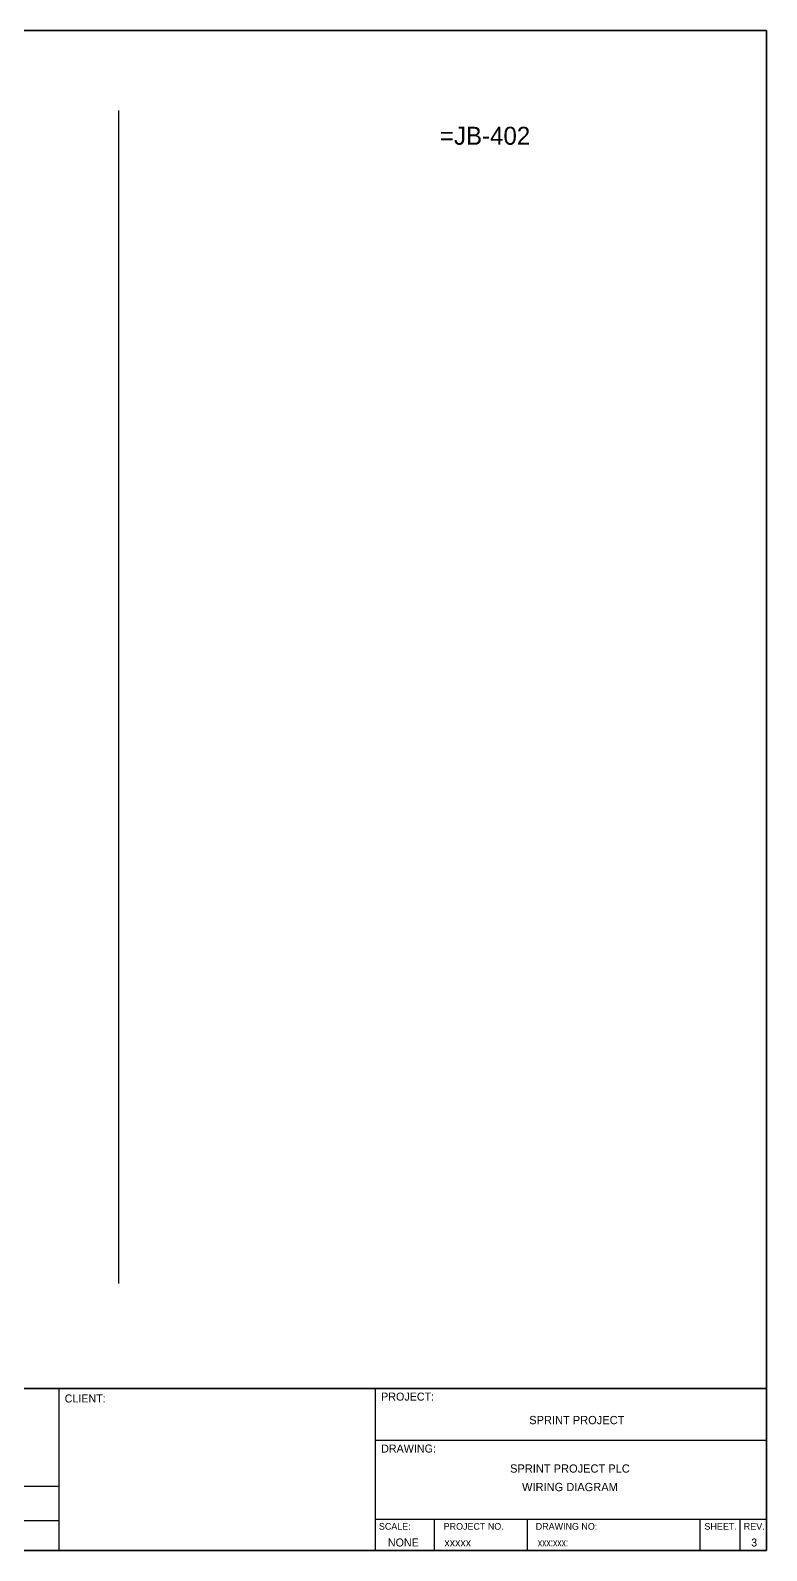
# Model space of a CAD drawing. Header units: metres. Extents: x 0 to 54213, y 0 to 2704.
# Drawn here: x 19358 to 20667, y 0 to 2704 of the extents above; entities that cross this region are included whole.
import ezdxf
from ezdxf.enums import TextEntityAlignment as Align

# ---------------------------------------------------------------- set-up
doc = ezdxf.new("R2010")
doc.units = ezdxf.units.M

msp = doc.modelspace()

# ---------------------------------------------------------------- linework, layer by layer
at = {"color": 4}
for p, q in [((20075.5, 56.1), (20075.5, 0)), ((20240.8, 56.1), (20240.8, 0))]:
    msp.add_line(p, q, dxfattribs=at)
at = {"color": 4, "ltscale": 0.5}
for p, q in [((20547.9, 56.1), (20547.9, 0)), ((20547.9, 56.1), (20547.9, 0)), ((20619.1, 56.1), (20619.1, 0)), ((20619.1, 56.1), (20619.1, 0))]:
    msp.add_line(p, q, dxfattribs=at)
at = {"layer": 'GT_1', "color": 4}
for p, q in [((19409, 0), (19409, 288.2)), ((19971.3, 0), (19971.3, 288.2)), ((19971.3, 0), (19971.3, 288.2)), ((19971.3, 0), (19971.3, 288.2)), ((19409, 114.3), (18622, 114.3)), ((19971.3, 56.1), (20666.5, 56.1)), ((19409, 52.9), (18622, 52.9))]:
    msp.add_line(p, q, dxfattribs=at)
at = {"layer": 'HELPPOINT', "color": 4, "lineweight": 35}
for p, q in [((16773.2, 2704.2), (20666.5, 2704.2)), ((16773.2, 2704.2), (20666.5, 2704.2)), ((20666.5, 2704.2), (20666.5, 0)), ((20666.5, 2704.2), (20666.5, 0)), ((20666.5, 0), (16773.2, 0)), ((20666.5, 0), (16773.2, 0))]:
    msp.add_line(p, q, dxfattribs=at)
at = {"layer": 'HELPPOINT', "color": 4}
for p, q in [((19971.3, 196.6), (20666.5, 196.6)), ((19971.3, 196.6), (20666.5, 196.6)), ((19971.3, 56.1), (20666.5, 56.1))]:
    msp.add_line(p, q, dxfattribs=at)
at = {"layer": 'MEMBER', "color": 4, "lineweight": 35}
msp.add_line((16773.2, 288.2), (20666.5, 288.2), dxfattribs=at)
msp.add_line((16773.2, 288.2), (20666.5, 288.2), dxfattribs=at)
at = {"layer": 'MEMBER', "color": 4}
for p, q in [((19971.3, 196.6), (20666.5, 196.6)), ((19971.3, 196.6), (20666.5, 196.6)), ((19971.3, 56.1), (20666.5, 56.1)), ((19971.3, 56.1), (20666.5, 56.1))]:
    msp.add_line(p, q, dxfattribs=at)
at = {"layer": 'x01001-FrameArea'}
msp.add_line((19514.5, 2561.5), (19514.5, 475), dxfattribs=at)

# ---------------------------------------------------------------- texts
at = {"color": 2}
msp.add_text('=JB-402', height=32, dxfattribs=at).set_placement((20166, 2516.8), align=Align.MIDDLE_CENTER)
at = {"color": 4, "ltscale": 100}
for s, p in [('SPRINT PROJECT', (20329.1, 232.2)), ('SPRINT PROJECT PLC', (20316.9, 146)), ('WIRING DIAGRAM', (20316.9, 113.1))]:
    msp.add_text(s, height=14.693, dxfattribs=at).set_placement(p, align=Align.MIDDLE_CENTER)
at = {"layer": 'GT_1', "color": 4}
for s, p in [('CLIENT:', (19418.5, 263.5)), ('PROJECT:', (19981.2, 266.8)), ('DRAWING:', (19981.2, 174.4))]:
    msp.add_text(s, height=14.25, dxfattribs=at).set_placement(p)
at = {"layer": 'MEMBER', "color": 4, "ltscale": 0.8}
for s, height, p in [('SCALE:', 11.88, (19977.2, 37.1)), ('PROJECT NO.', 11.875, (20092.4, 37.1)), ('DRAWING NO:', 11.875, (20256.1, 37.1)), ('SHEET.', 12, (20555.9, 37.1)), ('REV.', 12, (20625.8, 37.1)), ('NONE', 14.23, (19993.2, 7.3)), ('xxxxx', 14.23, (20093.6, 7.3))]:
    msp.add_text(s, height=height, dxfattribs=at).set_placement(p)
at = {"layer": 'MEMBER', "color": 4, "ltscale": 0.8, "width": 0.8}
msp.add_text('xxx:xxx:', height=14.23, dxfattribs=at).set_placement((20259.8, 7.3))
at = {"layer": 'MEMBER', "color": 4, "ltscale": 0.8}
msp.add_text('3', height=14.2, dxfattribs=at).set_placement((20644.4, 7.3), align=Align.CENTER)

doc.saveas('drawing.dxf')
